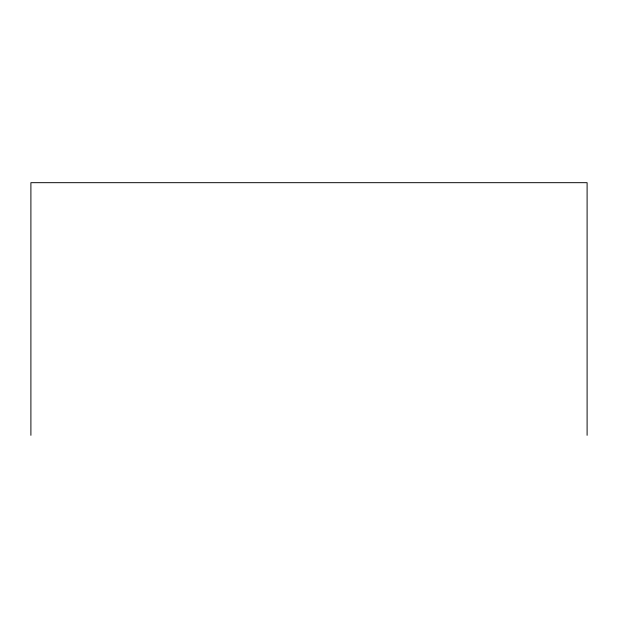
<?xml version="1.0" encoding="UTF-8"?>
<svg xmlns="http://www.w3.org/2000/svg" width="618" height="618" viewBox="0 0 618 618"><rect width="100%" height="100%" fill="white"/><g stroke="black" fill="none" stroke-linecap="round" stroke-linejoin="round"><path stroke-width="0.93" d="M587.1 435.319L587.1 182.681L30.9 182.681L30.9 435.319"/></g></svg>
